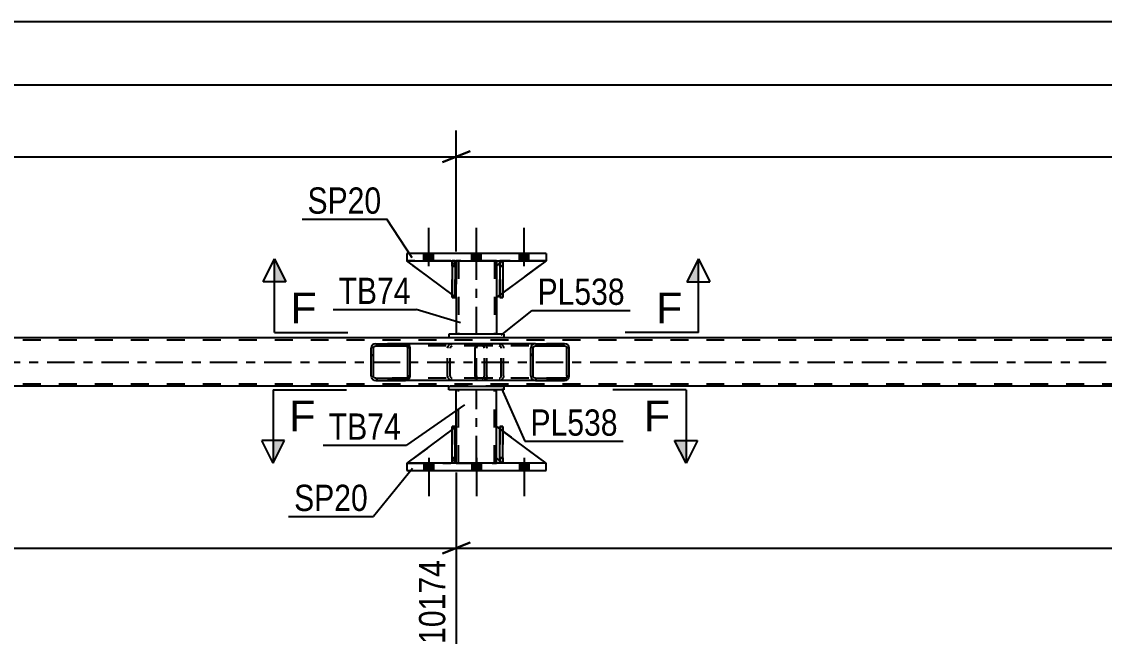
# Model space of a CAD drawing. Header units: millimetres. Extents: x 0 to 841, y 0 to 594.
# Drawn here: x 447.2 to 565.2, y 216.7 to 285.1 of the extents above; entities that cross this region are included whole.
import ezdxf

# ---------------------------------------------------------------- set-up
doc = ezdxf.new("R2010")
doc.units = ezdxf.units.MM
doc.linetypes.add('DXK_LINE_DOT2', pattern=[3.9198, 1.9599, -1.9599])
doc.linetypes.add('DXK_LINE_DOT3', pattern=[5.9187, 2.979, -0.9799, 0.9799, -0.9799])
doc.styles.add('Arial', font='ARIAL.TTF', dxfattribs={"height": 0.2})
doc.styles.add('Arial Narrow', font='ARIALN.TTF', dxfattribs={"height": 0.2})

# ---------------------------------------------------------------- blocks, each defined once
blk = doc.blocks.new('Part-814748436-2548 - 2466')
at = {"color": 7, "linetype": 'DXK_LINE_DOT2'}
for p, q in [((762.85, 250.4), (100.73, 250.4)), ((499.73, 250.64), (493.73, 250.64)), ((762.85, 245.6), (100.73, 245.6)), ((499.73, 245.36), (493.73, 245.36))]:
    blk.add_line(p, q, dxfattribs=at)
at = {"color": 2, "linetype": 'Continuous'}
for p, q in [((493.73, 250.64), (244.33, 250.64)), ((664, 250.64), (499.73, 250.64)), ((493.73, 245.36), (244.33, 245.36)), ((664, 245.36), (499.73, 245.36))]:
    blk.add_line(p, q, dxfattribs=at)
at = {"color": 7, "linetype": 'DXK_LINE_DOT3'}
blk.add_line((100.73, 248), (762.85, 248), dxfattribs=at)
blk = doc.blocks.new('Bolt-814748436-2501 - 2466')
at = {"linetype": 'Continuous'}
for points in [[(491.01, 259.04), (492.05, 259.04), (492.05, 259.84), (491.01, 259.84)], [(491.01, 259.04), (492.05, 259.04), (492.05, 259.84), (491.01, 259.84)], [(491.01, 259.04), (492.05, 259.04), (492.05, 259.84), (491.01, 259.84)], [(496.21, 259.04), (497.25, 259.04), (497.25, 259.84), (496.21, 259.84)], [(496.21, 259.04), (497.25, 259.04), (497.25, 259.84), (496.21, 259.84)], [(501.41, 259.04), (502.45, 259.04), (502.45, 259.84), (501.41, 259.84)], [(501.41, 259.04), (502.45, 259.04), (502.45, 259.84), (501.41, 259.84)], [(501.41, 259.04), (502.45, 259.04), (502.45, 259.84), (501.41, 259.84)]]:
    blk.add_hatch(color=1, dxfattribs=at).paths.add_polyline_path(points)
at = {"color": 1, "linetype": 'Continuous'}
for p, q in [((491.53, 258.44), (491.53, 262.64)), ((491.53, 258.44), (491.53, 262.64)), ((491.53, 258.44), (491.53, 262.64)), ((496.73, 258.44), (496.73, 262.64)), ((496.73, 258.44), (496.73, 262.64)), ((501.93, 258.44), (501.93, 262.64)), ((501.93, 258.44), (501.93, 262.64)), ((501.93, 258.44), (501.93, 262.64)), ((491.01, 259.04), (491.01, 259.84)), ((491.01, 259.04), (491.01, 259.84)), ((491.01, 259.04), (491.01, 259.84)), ((492.05, 259.04), (492.05, 259.84)), ((492.05, 259.04), (492.05, 259.84)), ((492.05, 259.04), (492.05, 259.84)), ((496.21, 259.04), (496.21, 259.84)), ((496.21, 259.04), (496.21, 259.84)), ((497.25, 259.04), (497.25, 259.84)), ((497.25, 259.04), (497.25, 259.84)), ((501.41, 259.04), (501.41, 259.84)), ((501.41, 259.04), (501.41, 259.84)), ((501.41, 259.04), (501.41, 259.84)), ((502.45, 259.04), (502.45, 259.84)), ((502.45, 259.04), (502.45, 259.84)), ((502.45, 259.04), (502.45, 259.84))]:
    blk.add_line(p, q, dxfattribs=at)
blk = doc.blocks.new('Bolt-814748436-2502 - 2466')
at = {"linetype": 'Continuous'}
for points in [[(492.05, 236.96), (491.01, 236.96), (491.01, 236.16), (492.05, 236.16)], [(492.05, 236.96), (491.01, 236.96), (491.01, 236.16), (492.05, 236.16)], [(492.05, 236.96), (491.01, 236.96), (491.01, 236.16), (492.05, 236.16)], [(497.25, 236.96), (496.21, 236.96), (496.21, 236.16), (497.25, 236.16)], [(497.25, 236.96), (496.21, 236.96), (496.21, 236.16), (497.25, 236.16)], [(502.45, 236.96), (501.41, 236.96), (501.41, 236.16), (502.45, 236.16)], [(502.45, 236.96), (501.41, 236.96), (501.41, 236.16), (502.45, 236.16)], [(502.45, 236.96), (501.41, 236.96), (501.41, 236.16), (502.45, 236.16)]]:
    blk.add_hatch(color=1, dxfattribs=at).paths.add_polyline_path(points)
at = {"color": 1, "linetype": 'Continuous'}
for p, q in [((491.53, 237.56), (491.53, 233.36)), ((491.53, 237.56), (491.53, 233.36)), ((491.53, 237.56), (491.53, 233.36)), ((496.73, 237.56), (496.73, 233.36)), ((496.73, 237.56), (496.73, 233.36)), ((501.93, 237.56), (501.93, 233.36)), ((501.93, 237.56), (501.93, 233.36)), ((501.93, 237.56), (501.93, 233.36)), ((491.01, 236.96), (491.01, 236.16)), ((491.01, 236.96), (491.01, 236.16)), ((491.01, 236.96), (491.01, 236.16)), ((492.05, 236.96), (492.05, 236.16)), ((492.05, 236.96), (492.05, 236.16)), ((492.05, 236.96), (492.05, 236.16)), ((496.21, 236.96), (496.21, 236.16)), ((496.21, 236.96), (496.21, 236.16)), ((497.25, 236.96), (497.25, 236.16)), ((497.25, 236.96), (497.25, 236.16)), ((501.41, 236.96), (501.41, 236.16)), ((501.41, 236.96), (501.41, 236.16)), ((501.41, 236.96), (501.41, 236.16)), ((502.45, 236.96), (502.45, 236.16)), ((502.45, 236.96), (502.45, 236.16)), ((502.45, 236.96), (502.45, 236.16))]:
    blk.add_line(p, q, dxfattribs=at)
blk = doc.blocks.new('Part-814748436-2606 - 2466')
at = {"color": 7, "linetype": 'DXK_LINE_DOT2'}
for p, q in [((494.53, 255.04), (489.13, 259.04)), ((489.13, 259.04), (493.93, 259.04)), ((493.93, 259.04), (494.53, 258.44)), ((494.53, 258.44), (493.93, 259.04)), ((494.53, 258.44), (494.53, 255.04)), ((494.53, 258.44), (494.53, 258.44)), ((494.53, 258.44), (494.53, 255.04))]:
    blk.add_line(p, q, dxfattribs=at)
blk = doc.blocks.new('Part-814748436-2532 - 2466')
at = {"linetype": 'Continuous'}
h = blk.add_hatch(dxfattribs=at)
h.set_pattern_fill('', scale=0.7, style=0, pattern_type=0)
h.set_pattern_definition([(45, (489.4605, 249.7046), (-1.57154, 1.57154), [])])
h.paths.add_polyline_path([(489.5, 249.52), (489.46, 249.7), (489.35, 249.86), (489.18, 249.96), (488.99, 250), (485.75, 250), (485.56, 249.96), (485.39, 249.86), (485.28, 249.7), (485.24, 249.52), (485.24, 246.48), (485.28, 246.3), (485.39, 246.14), (485.56, 246.04), (485.75, 246), (488.99, 246), (489.18, 246.04), (489.35, 246.14), (489.46, 246.3), (489.5, 246.48)])
h.paths.add_polyline_path([(489.22, 246.39), (489.17, 246.31), (489.09, 246.26), (488.99, 246.24), (485.75, 246.24), (485.66, 246.26), (485.57, 246.31), (485.52, 246.39), (485.5, 246.48), (485.5, 249.52), (485.52, 249.61), (485.57, 249.69), (485.66, 249.74), (485.75, 249.76), (488.99, 249.76), (489.09, 249.74), (489.17, 249.69), (489.22, 249.61), (489.24, 249.52), (489.24, 246.48)])
at = {"color": 2, "linetype": 'Continuous'}
for p, q in [((485.28, 249.7), (485.24, 249.52)), ((485.24, 246.48), (485.24, 249.52)), ((485.5, 249.52), (485.52, 249.61)), ((485.5, 246.48), (485.5, 249.52)), ((485.52, 249.61), (485.57, 249.69)), ((485.75, 250), (485.56, 249.96)), ((485.57, 249.69), (485.66, 249.74)), ((485.66, 249.74), (485.75, 249.76)), ((485.75, 250), (488.99, 250)), ((485.75, 249.76), (488.99, 249.76)), ((496.86, 250), (488.99, 250)), ((489.18, 249.96), (488.99, 250)), ((488.99, 249.76), (489.09, 249.74)), ((489.09, 249.74), (489.17, 249.69)), ((489.17, 249.69), (489.22, 249.61)), ((489.22, 249.61), (489.24, 249.52)), ((489.24, 246.48), (489.24, 249.52)), ((489.5, 249.52), (489.46, 249.7)), ((489.5, 246.48), (489.5, 249.52)), ((485.24, 246.48), (485.28, 246.3)), ((485.52, 246.39), (485.5, 246.48)), ((485.57, 246.31), (485.52, 246.39)), ((485.56, 246.04), (485.75, 246)), ((485.66, 246.26), (485.57, 246.31)), ((485.75, 246.24), (485.66, 246.26)), ((485.75, 246.24), (488.99, 246.24)), ((485.75, 246), (488.99, 246)), ((489.09, 246.26), (488.99, 246.24)), ((488.99, 246), (489.18, 246.04)), ((496.86, 246), (488.99, 246)), ((489.17, 246.31), (489.09, 246.26)), ((489.22, 246.39), (489.17, 246.31)), ((489.24, 246.48), (489.22, 246.39)), ((489.46, 246.3), (489.5, 246.48))]:
    blk.add_line(p, q, dxfattribs=at)
at = {"color": 7, "linetype": 'DXK_LINE_DOT2'}
for p, q in [((488.99, 250), (485.75, 250)), ((497.34, 249.76), (485.75, 249.76)), ((493.59, 249.52), (493.63, 249.7)), ((493.59, 246.48), (493.59, 249.52)), ((493.87, 249.61), (493.85, 249.52)), ((493.85, 246.48), (493.85, 249.52)), ((493.92, 249.69), (493.87, 249.61)), ((493.91, 249.96), (494.1, 250)), ((493.92, 249.69), (493.94, 249.7)), ((493.94, 249.7), (494, 249.74)), ((494, 249.74), (494.1, 249.76)), ((497.34, 250), (496.86, 250)), ((497.34, 250), (497.53, 249.96)), ((497.44, 249.74), (497.34, 249.76)), ((497.52, 249.69), (497.44, 249.74)), ((497.57, 249.61), (497.52, 249.69)), ((497.59, 249.52), (497.57, 249.61)), ((497.59, 246.48), (497.59, 249.52)), ((497.81, 249.7), (497.85, 249.52)), ((497.85, 246.48), (497.85, 249.52)), ((497.34, 246.24), (485.75, 246.24)), ((488.99, 246), (485.75, 246)), ((493.63, 246.3), (493.59, 246.48)), ((493.85, 246.48), (493.87, 246.39)), ((493.87, 246.39), (493.92, 246.31)), ((494.1, 246), (493.91, 246.04)), ((493.92, 246.31), (493.94, 246.3)), ((493.94, 246.3), (494, 246.26)), ((494, 246.26), (494.1, 246.24)), ((497.34, 246), (496.86, 246)), ((497.34, 246.24), (497.44, 246.26)), ((497.53, 246.04), (497.34, 246)), ((497.44, 246.26), (497.52, 246.31)), ((497.52, 246.31), (497.57, 246.39)), ((497.57, 246.39), (497.59, 246.48)), ((497.85, 246.48), (497.81, 246.3))]:
    blk.add_line(p, q, dxfattribs=at)
at = {"color": 2, "linetype": 'Continuous'}
for centre, start, end in [((485.73, 249.5), 110.7583, 155.68), ((489.01, 249.5), 24.32, 69.2417), ((485.73, 246.5), 204.32, 249.2417), ((489.01, 246.5), 290.7583, 335.68)]:
    blk.add_arc(centre, 0.496, start, end, dxfattribs=at)
at = {"color": 7, "linetype": 'DXK_LINE_DOT2'}
for centre, start, end in [((494.08, 249.5), 110.7583, 155.6801), ((497.36, 249.5), 24.3199, 69.2417), ((494.08, 246.5), 204.3199, 249.2417), ((497.36, 246.5), 290.7583, 335.6801)]:
    blk.add_arc(centre, 0.496, start, end, dxfattribs=at)
blk = doc.blocks.new('Part-814748436-2603 - 2466')
at = {"color": 7, "linetype": 'DXK_LINE_DOT2'}
for p, q in [((499.29, 258.44), (499.29, 259.04)), ((499.29, 259.04), (499.29, 259.04)), ((499.29, 259.04), (499.29, 255.04)), ((499.61, 259.04), (499.29, 259.04)), ((499.29, 255.04), (499.29, 258.44)), ((499.29, 258.44), (499.61, 258.44)), ((499.61, 258.44), (499.61, 259.04)), ((499.61, 255.04), (499.61, 259.04)), ((499.61, 258.44), (499.61, 255.04)), ((499.29, 255.04), (499.61, 255.04))]:
    blk.add_line(p, q, dxfattribs=at)
blk = doc.blocks.new('Part-814748436-2605 - 2466')
at = {"color": 2, "linetype": 'Continuous'}
for p, q in [((499.61, 259.04), (499.29, 259.04)), ((499.29, 259.04), (499.29, 255.04)), ((499.61, 259.04), (499.61, 259.04)), ((499.61, 259.04), (499.61, 255.04)), ((499.61, 255.04), (499.29, 255.04))]:
    blk.add_line(p, q, dxfattribs=at)
at = {"color": 7, "linetype": 'DXK_LINE_DOT2'}
for p, q in [((499.29, 258.44), (499.29, 259.04)), ((499.61, 258.44), (499.29, 258.44)), ((499.29, 258.44), (499.29, 255.04)), ((499.61, 258.44), (499.61, 259.04)), ((499.61, 259.04), (499.61, 259.04)), ((499.61, 255.04), (499.61, 258.44))]:
    blk.add_line(p, q, dxfattribs=at)
blk = doc.blocks.new('Part-814748436-2607 - 2466')
at = {"color": 2, "linetype": 'Continuous'}
for p, q in [((494.09, 255.37), (489.13, 259.04)), ((494.09, 258.89), (493.93, 259.04)), ((494.53, 258.44), (494.41, 258.57)), ((494.53, 258.44), (494.53, 258.44)), ((494.53, 255.04), (494.53, 258.44)), ((494.41, 255.13), (494.53, 255.04)), ((494.53, 255.04), (494.53, 255.04))]:
    blk.add_line(p, q, dxfattribs=at)
at = {"color": 7, "linetype": 'DXK_LINE_DOT2'}
for p, q in [((493.93, 259.04), (489.13, 259.04)), ((493.93, 259.04), (494.53, 258.44)), ((494.41, 258.57), (494.09, 258.89)), ((494.53, 258.44), (494.53, 255.04)), ((494.41, 255.13), (494.09, 255.37))]:
    blk.add_line(p, q, dxfattribs=at)
blk = doc.blocks.new('Part-814748436-2608 - 2466')
at = {"color": 7, "linetype": 'DXK_LINE_DOT2'}
for p, q in [((499.53, 259.04), (498.93, 258.44)), ((498.93, 255.04), (504.33, 259.04)), ((498.93, 258.44), (498.93, 255.04)), ((504.33, 259.04), (499.53, 259.04))]:
    blk.add_line(p, q, dxfattribs=at)
blk = doc.blocks.new('Part-814748436-2627 - 2466')
at = {"color": 7, "linetype": 'DXK_LINE_DOT2'}
for p, q in [((494.09, 258.44), (494.09, 259.04)), ((494.09, 259.04), (494.09, 259.04)), ((494.09, 259.04), (494.09, 255.04)), ((494.41, 259.04), (494.09, 259.04)), ((494.09, 255.04), (494.09, 258.44)), ((494.09, 258.44), (494.41, 258.44)), ((494.41, 258.44), (494.41, 259.04)), ((494.41, 255.04), (494.41, 259.04)), ((494.41, 258.44), (494.41, 255.04)), ((494.09, 255.04), (494.41, 255.04))]:
    blk.add_line(p, q, dxfattribs=at)
blk = doc.blocks.new('Part-814748436-2685 - 2466')
at = {"color": 2, "linetype": 'Continuous'}
for p, q in [((494.41, 259.04), (494.09, 259.04)), ((494.09, 259.04), (494.09, 255.04)), ((494.41, 259.04), (494.41, 259.04)), ((494.41, 259.04), (494.41, 255.04)), ((494.41, 255.04), (494.09, 255.04))]:
    blk.add_line(p, q, dxfattribs=at)
at = {"color": 7, "linetype": 'DXK_LINE_DOT2'}
for p, q in [((494.09, 258.44), (494.09, 259.04)), ((494.41, 258.44), (494.09, 258.44)), ((494.09, 258.44), (494.09, 255.04)), ((494.41, 258.44), (494.41, 259.04)), ((494.41, 259.04), (494.41, 259.04)), ((494.41, 255.04), (494.41, 258.44))]:
    blk.add_line(p, q, dxfattribs=at)
blk = doc.blocks.new('Part-814748436-2690 - 2466')
at = {"color": 2, "linetype": 'Continuous'}
for p, q in [((494.53, 240.96), (494.53, 244.96)), ((498.93, 240.96), (498.93, 244.96)), ((494.53, 236.96), (494.53, 237.56)), ((498.93, 236.96), (498.93, 237.56))]:
    blk.add_line(p, q, dxfattribs=at)
at = {"color": 7, "linetype": 'DXK_LINE_DOT2'}
for p, q in [((498.93, 244.96), (494.53, 244.96)), ((494.77, 236.96), (494.77, 244.96)), ((498.69, 236.96), (498.69, 244.96)), ((494.53, 237.56), (494.53, 240.96)), ((498.93, 237.56), (498.93, 240.96)), ((494.53, 236.96), (498.93, 236.96))]:
    blk.add_line(p, q, dxfattribs=at)
at = {"color": 7, "linetype": 'DXK_LINE_DOT3'}
blk.add_line((496.73, 236.96), (496.73, 244.96), dxfattribs=at)
blk = doc.blocks.new('Part-814748436-2695 - 2466')
at = {"color": 2, "linetype": 'Continuous'}
for p, q in [((493.73, 245.36), (499.73, 245.36)), ((493.73, 244.96), (493.73, 245.36)), ((499.73, 244.96), (493.73, 244.96)), ((499.73, 245.36), (499.73, 244.96))]:
    blk.add_line(p, q, dxfattribs=at)
blk = doc.blocks.new('Part-814748436-2700 - 2466')
at = {"color": 2, "linetype": 'Continuous'}
for p, q in [((499.73, 251.04), (493.73, 251.04)), ((493.73, 251.04), (493.73, 250.64)), ((499.73, 250.64), (493.73, 250.64)), ((499.73, 251.04), (499.73, 250.64))]:
    blk.add_line(p, q, dxfattribs=at)
blk = doc.blocks.new('Part-814748436-2705 - 2466')
at = {"color": 2, "linetype": 'Continuous'}
for p, q in [((494.53, 259.04), (494.53, 258.44)), ((498.93, 259.04), (498.93, 258.44)), ((494.53, 255.04), (494.53, 251.04)), ((498.93, 255.04), (498.93, 251.04))]:
    blk.add_line(p, q, dxfattribs=at)
at = {"color": 7, "linetype": 'DXK_LINE_DOT2'}
for p, q in [((498.93, 259.04), (494.53, 259.04)), ((494.53, 258.44), (494.53, 255.04)), ((494.77, 259.04), (494.77, 251.04)), ((498.69, 259.04), (498.69, 251.04)), ((498.93, 258.44), (498.93, 255.04)), ((498.93, 251.04), (494.53, 251.04))]:
    blk.add_line(p, q, dxfattribs=at)
at = {"color": 7, "linetype": 'DXK_LINE_DOT3'}
blk.add_line((496.73, 251.04), (496.73, 259.04), dxfattribs=at)
blk = doc.blocks.new('Part-814748436-2712 - 2466')
at = {"color": 2, "linetype": 'Continuous'}
for p, q in [((494.09, 236.96), (494.09, 240.96)), ((494.09, 240.96), (494.41, 240.96)), ((494.41, 236.96), (494.41, 240.96)), ((494.09, 236.96), (494.09, 236.96)), ((494.41, 236.96), (494.09, 236.96))]:
    blk.add_line(p, q, dxfattribs=at)
at = {"color": 7, "linetype": 'DXK_LINE_DOT2'}
for p, q in [((494.09, 240.96), (494.09, 237.56)), ((494.41, 237.56), (494.41, 240.96)), ((494.09, 237.56), (494.09, 236.96)), ((494.09, 237.56), (494.41, 237.56)), ((494.41, 236.96), (494.41, 237.56)), ((494.41, 236.96), (494.41, 236.96))]:
    blk.add_line(p, q, dxfattribs=at)
blk = doc.blocks.new('Part-814748436-2714 - 2466')
at = {"color": 7, "linetype": 'DXK_LINE_DOT2'}
for p, q in [((494.41, 240.96), (494.09, 240.96)), ((494.09, 237.56), (494.09, 240.96)), ((494.09, 236.96), (494.09, 240.96)), ((494.41, 240.96), (494.41, 237.56)), ((494.41, 236.96), (494.41, 240.96)), ((494.41, 237.56), (494.09, 237.56)), ((494.09, 236.96), (494.09, 237.56)), ((494.41, 237.56), (494.41, 236.96)), ((494.41, 236.96), (494.09, 236.96)), ((494.41, 236.96), (494.41, 236.96))]:
    blk.add_line(p, q, dxfattribs=at)
blk = doc.blocks.new('Part-814748436-2731 - 2466')
at = {"color": 2, "linetype": 'Continuous'}
for p, q in [((504.33, 259.84), (489.13, 259.84)), ((489.13, 259.84), (489.13, 259.04)), ((504.33, 259.84), (504.33, 259.04)), ((489.13, 259.04), (504.33, 259.04))]:
    blk.add_line(p, q, dxfattribs=at)
blk = doc.blocks.new('Part-814748436-2736 - 2466')
at = {"color": 2, "linetype": 'Continuous'}
for p, q in [((504.33, 236.96), (489.13, 236.96)), ((489.13, 236.96), (489.13, 236.16)), ((489.13, 236.16), (504.33, 236.16)), ((504.33, 236.16), (504.33, 236.96))]:
    blk.add_line(p, q, dxfattribs=at)
blk = doc.blocks.new('Part-814748436-2737 - 2466')
at = {"color": 2, "linetype": 'Continuous'}
for p, q in [((498.93, 237.56), (498.93, 240.96)), ((499.29, 240.7), (498.93, 240.96)), ((504.33, 236.96), (499.61, 240.46)), ((499.29, 237.21), (498.93, 237.56))]:
    blk.add_line(p, q, dxfattribs=at)
at = {"color": 7, "linetype": 'DXK_LINE_DOT2'}
for p, q in [((499.61, 240.46), (499.29, 240.7)), ((499.53, 236.96), (499.29, 237.21)), ((504.33, 236.96), (499.53, 236.96)), ((504.33, 236.96), (504.33, 236.96)), ((504.33, 236.96), (504.33, 236.96))]:
    blk.add_line(p, q, dxfattribs=at)
blk = doc.blocks.new('Part-814748436-2738 - 2466')
at = {"color": 7, "linetype": 'DXK_LINE_DOT2'}
for p, q in [((498.93, 237.56), (498.93, 240.96)), ((498.93, 240.96), (504.33, 236.96)), ((499.53, 236.96), (498.93, 237.56)), ((504.33, 236.96), (499.53, 236.96))]:
    blk.add_line(p, q, dxfattribs=at)
blk = doc.blocks.new('Part-814748436-2739 - 2466')
at = {"color": 7, "linetype": 'DXK_LINE_DOT2'}
for p, q in [((494.41, 240.87), (494.09, 240.63)), ((494.53, 237.56), (494.53, 240.96)), ((494.53, 237.56), (493.93, 236.96)), ((494.41, 237.43), (494.09, 237.11)), ((489.13, 236.96), (493.93, 236.96))]:
    blk.add_line(p, q, dxfattribs=at)
at = {"color": 2, "linetype": 'Continuous'}
for p, q in [((494.53, 240.96), (494.41, 240.87)), ((494.53, 237.56), (494.53, 240.96)), ((494.09, 240.63), (489.13, 236.96)), ((494.53, 237.56), (494.41, 237.43)), ((494.53, 237.56), (494.53, 237.56)), ((494.09, 237.11), (493.93, 236.96))]:
    blk.add_line(p, q, dxfattribs=at)
blk = doc.blocks.new('Part-814748436-2742 - 2466')
at = {"linetype": 'Continuous'}
h = blk.add_hatch(dxfattribs=at)
h.set_pattern_fill('', scale=0.7, style=0, pattern_type=0)
h.set_pattern_definition([(45, (506.8054, 249.7046), (-1.57154, 1.57154), [])])
h.paths.add_polyline_path([(506.84, 249.52), (506.81, 249.7), (506.7, 249.86), (506.53, 249.96), (506.34, 250), (503.16, 250), (502.96, 249.96), (502.8, 249.86), (502.69, 249.7), (502.65, 249.52), (502.65, 246.48), (502.69, 246.3), (502.8, 246.14), (502.96, 246.04), (503.16, 246), (506.34, 246), (506.53, 246.04), (506.7, 246.14), (506.81, 246.3), (506.84, 246.48)])
h.paths.add_polyline_path([(506.57, 246.39), (506.52, 246.31), (506.44, 246.26), (506.34, 246.24), (503.16, 246.24), (503.06, 246.26), (502.98, 246.31), (502.92, 246.39), (502.91, 246.48), (502.91, 249.52), (502.92, 249.61), (502.98, 249.69), (503.06, 249.74), (503.16, 249.76), (506.34, 249.76), (506.44, 249.74), (506.52, 249.69), (506.57, 249.61), (506.59, 249.52), (506.59, 246.48)])
at = {"color": 2, "linetype": 'Continuous'}
for p, q in [((496.59, 249.52), (496.61, 249.7)), ((496.59, 246.48), (496.59, 249.52)), ((496.61, 249.7), (496.66, 249.86)), ((496.66, 249.86), (496.75, 249.96)), ((496.75, 249.96), (496.86, 250)), ((503.16, 250), (496.86, 250)), ((502.69, 249.7), (502.65, 249.52)), ((502.65, 246.48), (502.65, 249.52)), ((502.91, 249.52), (502.92, 249.61)), ((502.91, 246.48), (502.91, 249.52)), ((502.92, 249.61), (502.98, 249.69)), ((503.16, 250), (502.96, 249.96)), ((502.98, 249.69), (503.06, 249.74)), ((503.06, 249.74), (503.16, 249.76)), ((503.16, 250), (506.34, 250)), ((503.16, 249.76), (506.34, 249.76)), ((506.53, 249.96), (506.34, 250)), ((506.34, 249.76), (506.44, 249.74)), ((506.44, 249.74), (506.52, 249.69)), ((506.52, 249.69), (506.57, 249.61)), ((506.57, 249.61), (506.59, 249.52)), ((506.59, 246.48), (506.59, 249.52)), ((506.84, 249.52), (506.81, 249.7)), ((506.84, 246.48), (506.84, 249.52)), ((496.61, 246.3), (496.59, 246.48)), ((496.66, 246.14), (496.61, 246.3)), ((496.75, 246.04), (496.66, 246.14)), ((496.86, 246), (496.75, 246.04)), ((503.16, 246), (496.86, 246)), ((502.65, 246.48), (502.69, 246.3)), ((502.92, 246.39), (502.91, 246.48)), ((502.98, 246.31), (502.92, 246.39)), ((502.96, 246.04), (503.16, 246)), ((503.06, 246.26), (502.98, 246.31)), ((503.16, 246.24), (503.06, 246.26)), ((503.16, 246.24), (506.34, 246.24)), ((503.16, 246), (506.34, 246)), ((506.44, 246.26), (506.34, 246.24)), ((506.34, 246), (506.53, 246.04)), ((506.52, 246.31), (506.44, 246.26)), ((506.57, 246.39), (506.52, 246.31)), ((506.59, 246.48), (506.57, 246.39)), ((506.81, 246.3), (506.84, 246.48))]:
    blk.add_line(p, q, dxfattribs=at)
at = {"color": 7, "linetype": 'DXK_LINE_DOT2'}
for p, q in [((496.73, 249.61), (496.72, 249.52)), ((496.72, 246.48), (496.72, 249.52)), ((496.76, 249.69), (496.73, 249.61)), ((496.8, 249.74), (496.76, 249.69)), ((496.86, 249.76), (496.8, 249.74)), ((506.34, 249.76), (496.86, 249.76)), ((497.85, 249.76), (497.85, 250)), ((499.19, 250), (499.38, 249.96)), ((499.29, 249.74), (499.19, 249.76)), ((499.37, 249.69), (499.29, 249.74)), ((499.42, 249.61), (499.37, 249.69)), ((499.44, 249.52), (499.42, 249.61)), ((499.44, 246.48), (499.44, 249.52)), ((499.66, 249.7), (499.69, 249.52)), ((499.69, 246.48), (499.69, 249.52)), ((506.34, 250), (503.16, 250)), ((496.72, 246.48), (496.73, 246.39)), ((496.73, 246.39), (496.76, 246.31)), ((496.76, 246.31), (496.8, 246.26)), ((496.8, 246.26), (496.86, 246.24)), ((506.34, 246.24), (496.86, 246.24)), ((497.85, 246), (497.85, 246.24)), ((499.19, 246.24), (499.29, 246.26)), ((499.38, 246.04), (499.19, 246)), ((499.29, 246.26), (499.37, 246.31)), ((499.37, 246.31), (499.42, 246.39)), ((499.42, 246.39), (499.44, 246.48)), ((499.69, 246.48), (499.66, 246.3)), ((506.34, 246), (503.16, 246))]:
    blk.add_line(p, q, dxfattribs=at)
for centre, start, end in [((499.21, 249.51), 23.8494, 68.8059), ((499.21, 246.5), 291.1941, 336.1506)]:
    blk.add_arc(centre, 0.492, start, end, dxfattribs=at)
at = {"color": 2, "linetype": 'Continuous'}
for centre, start, end in [((503.14, 249.51), 111.1941, 156.1506), ((506.36, 249.51), 23.8494, 68.8059), ((503.14, 246.5), 203.8494, 248.8059), ((506.36, 246.5), 291.1941, 336.1506)]:
    blk.add_arc(centre, 0.492, start, end, dxfattribs=at)
blk = doc.blocks.new('Part-814748436-2746 - 2466')
at = {"color": 7, "linetype": 'DXK_LINE_DOT2'}
for p, q in [((494.53, 240.96), (489.13, 236.96)), ((494.53, 237.56), (494.53, 240.96)), ((494.53, 240.96), (494.53, 237.56)), ((493.93, 236.96), (494.53, 237.56)), ((494.53, 237.56), (493.93, 236.96)), ((494.53, 237.56), (494.53, 237.56)), ((489.13, 236.96), (493.93, 236.96))]:
    blk.add_line(p, q, dxfattribs=at)
blk = doc.blocks.new('Part-814748436-2747 - 2466')
at = {"color": 2, "linetype": 'Continuous'}
for p, q in [((499.29, 236.96), (499.29, 240.96)), ((499.29, 240.96), (499.61, 240.96)), ((499.61, 236.96), (499.61, 240.96)), ((499.29, 236.96), (499.29, 236.96)), ((499.61, 236.96), (499.29, 236.96))]:
    blk.add_line(p, q, dxfattribs=at)
at = {"color": 7, "linetype": 'DXK_LINE_DOT2'}
for p, q in [((499.29, 240.96), (499.29, 237.56)), ((499.61, 237.56), (499.61, 240.96)), ((499.29, 237.56), (499.29, 236.96)), ((499.29, 237.56), (499.61, 237.56)), ((499.61, 236.96), (499.61, 237.56)), ((499.61, 236.96), (499.61, 236.96))]:
    blk.add_line(p, q, dxfattribs=at)
blk = doc.blocks.new('Part-814748436-2749 - 2466')
at = {"color": 7, "linetype": 'DXK_LINE_DOT2'}
for p, q in [((499.61, 240.96), (499.29, 240.96)), ((499.29, 237.56), (499.29, 240.96)), ((499.29, 236.96), (499.29, 240.96)), ((499.61, 240.96), (499.61, 237.56)), ((499.61, 236.96), (499.61, 240.96)), ((499.61, 237.56), (499.29, 237.56)), ((499.29, 236.96), (499.29, 237.56)), ((499.61, 237.56), (499.61, 236.96)), ((499.61, 236.96), (499.29, 236.96)), ((499.61, 236.96), (499.61, 236.96))]:
    blk.add_line(p, q, dxfattribs=at)
blk = doc.blocks.new('Part-814748436-2751 - 2466')
at = {"color": 2, "linetype": 'Continuous'}
for p, q in [((499.29, 258.79), (498.93, 258.44)), ((498.93, 258.44), (498.93, 255.04)), ((504.33, 259.04), (499.61, 255.54)), ((499.29, 255.3), (498.93, 255.04))]:
    blk.add_line(p, q, dxfattribs=at)
at = {"color": 7, "linetype": 'DXK_LINE_DOT2'}
for p, q in [((499.53, 259.04), (499.29, 258.79)), ((504.33, 259.04), (499.53, 259.04)), ((499.61, 255.54), (499.29, 255.3))]:
    blk.add_line(p, q, dxfattribs=at)
blk = doc.blocks.new('StraightDimension-814748436-8624 - 2466')
at = {"color": 7, "linetype": 'Continuous'}
blk.add_line((90.51, 278.24), (773.07, 278.24), dxfattribs=at)
blk = doc.blocks.new('StraightDimension-814748436-2802 - 2466')
at = {"color": 7, "linetype": 'Continuous'}
for p, q in [((494.53, 235.96), (494.53, 217.27)), ((493.03, 227.11), (496.03, 228.31)), ((239.13, 227.71), (494.53, 227.71))]:
    blk.add_line(p, q, dxfattribs=at)
at = {"color": 0, "linetype": 'Continuous'}
blk.add_wipeout([(493.93, 227.01), (489.73, 227.01), (489.73, 216.67), (493.93, 216.67)], dxfattribs=at)
at = {"color": 3, "linetype": 'Continuous', "style": 'Arial Narrow'}
blk.add_text('10174', height=2.863, rotation=90.0002, dxfattribs=at).set_placement((493.33, 217.27))
blk = doc.blocks.new('StraightDimension-814748436-2808 - 2466')
at = {"color": 7, "linetype": 'Continuous'}
for p, q in [((494.53, 235.96), (494.53, 217.27)), ((664.8, 235.96), (664.8, 217.27)), ((496.03, 228.31), (493.03, 227.11)), ((663.3, 227.11), (666.3, 228.31)), ((494.53, 227.71), (664.8, 227.71))]:
    blk.add_line(p, q, dxfattribs=at)
at = {"color": 0}
blk.add_wipeout([(583.92, 228.46), (583.92, 232.66), (575.41, 232.66), (575.41, 228.46)], dxfattribs=at)
at = {"color": 3, "style": 'Arial Narrow'}
blk.add_text('4257', height=2.863, dxfattribs=at).set_placement((576.01, 229.06))
at = {"color": 0, "linetype": 'Continuous'}
blk.add_wipeout([(664.2, 227.01), (660, 227.01), (660, 216.67), (664.2, 216.67)], dxfattribs=at)
at = {"color": 3, "linetype": 'Continuous', "style": 'Arial Narrow'}
blk.add_text('14430', height=2.863, rotation=90.0002, dxfattribs=at).set_placement((663.6, 217.27))
blk = doc.blocks.new('StraightDimension-814748436-2827 - 2466')
at = {"color": 7, "linetype": 'Continuous'}
for p, q in [((494.53, 260.04), (494.53, 273.24)), ((239.13, 270.39), (494.53, 270.39)), ((493.03, 269.79), (496.03, 270.99))]:
    blk.add_line(p, q, dxfattribs=at)
blk = doc.blocks.new('StraightDimension-814748436-2833 - 2466')
at = {"color": 7, "linetype": 'Continuous'}
for p, q in [((494.53, 260.04), (494.53, 273.24)), ((664.8, 260.04), (664.8, 273.24)), ((496.03, 270.99), (493.03, 269.79)), ((494.53, 270.39), (664.8, 270.39)), ((663.3, 269.79), (666.3, 270.99))]:
    blk.add_line(p, q, dxfattribs=at)
at = {"color": 0}
blk.add_wipeout([(583.92, 271.14), (583.92, 275.34), (575.41, 275.34), (575.41, 271.14)], dxfattribs=at)
at = {"color": 3, "style": 'Arial Narrow'}
blk.add_text('4257', height=2.863, dxfattribs=at).set_placement((576.01, 271.74))
blk = doc.blocks.new('StraightDimension-814748436-2917 - 2466')
at = {"color": 7, "linetype": 'Continuous'}
blk.add_line((89.87, 285.12), (773.71, 285.12), dxfattribs=at)
blk = doc.blocks.new('Mark-814748436-2686 - 2466')
at = {"color": 30, "linetype": 'Continuous'}
for p in [(495.42, 243.35), (480.04, 238.93)]:
    blk.add_line(p, (489.1, 238.93), dxfattribs=at)
at = {"color": 0}
blk.add_wipeout([(488.5, 239.53), (488.5, 242.53), (480.64, 242.53), (480.64, 239.53)], dxfattribs=at)
blk.add_wipeout([(488.5, 239.53), (488.5, 242.53), (480.64, 242.53), (480.64, 239.53)], dxfattribs=at)
at = {"color": 3, "style": 'Arial Narrow'}
blk.add_text('TB74', height=2.863, dxfattribs=at).set_placement((480.64, 239.53))
blk = doc.blocks.new('Mark-814748436-2691 - 2466')
at = {"color": 30, "linetype": 'Continuous'}
for p, q in [((499.46, 245.12), (502.02, 239.37)), ((502.02, 239.37), (512.72, 239.37))]:
    blk.add_line(p, q, dxfattribs=at)
at = {"color": 0}
blk.add_wipeout([(512.12, 239.97), (512.12, 242.97), (502.62, 242.97), (502.62, 239.97)], dxfattribs=at)
blk.add_wipeout([(512.12, 239.97), (512.12, 242.97), (502.62, 242.97), (502.62, 239.97)], dxfattribs=at)
at = {"color": 3, "style": 'Arial Narrow'}
blk.add_text('PL538', height=2.863, dxfattribs=at).set_placement((502.62, 239.97))
blk = doc.blocks.new('Mark-814748436-2696 - 2466')
at = {"color": 30, "linetype": 'Continuous'}
for p, q in [((499.42, 250.95), (502.79, 253.64)), ((502.79, 253.64), (513.49, 253.64))]:
    blk.add_line(p, q, dxfattribs=at)
at = {"color": 0}
blk.add_wipeout([(512.89, 254.24), (512.89, 257.24), (503.39, 257.24), (503.39, 254.24)], dxfattribs=at)
blk.add_wipeout([(512.89, 254.24), (512.89, 257.24), (503.39, 257.24), (503.39, 254.24)], dxfattribs=at)
at = {"color": 3, "style": 'Arial Narrow'}
blk.add_text('PL538', height=2.863, dxfattribs=at).set_placement((503.39, 254.24))
blk = doc.blocks.new('Mark-814748436-2701 - 2466')
at = {"color": 30, "linetype": 'Continuous'}
for p in [(481.1, 253.73), (494.99, 252.29)]:
    blk.add_line(p, (490.15, 253.73), dxfattribs=at)
at = {"color": 0}
blk.add_wipeout([(489.55, 254.33), (489.55, 257.33), (481.7, 257.33), (481.7, 254.33)], dxfattribs=at)
blk.add_wipeout([(489.55, 254.33), (489.55, 257.33), (481.7, 257.33), (481.7, 254.33)], dxfattribs=at)
at = {"color": 3, "style": 'Arial Narrow'}
blk.add_text('TB74', height=2.863, dxfattribs=at).set_placement((481.7, 254.33))
blk = doc.blocks.new('Mark-814748436-2727 - 2466')
at = {"color": 30, "linetype": 'Continuous'}
for p in [(477.72, 263.58), (489.71, 259.37)]:
    blk.add_line(p, (486.96, 263.58), dxfattribs=at)
at = {"color": 0}
blk.add_wipeout([(486.36, 264.18), (486.36, 267.18), (478.32, 267.18), (478.32, 264.18)], dxfattribs=at)
blk.add_wipeout([(486.36, 264.18), (486.36, 267.18), (478.32, 267.18), (478.32, 264.18)], dxfattribs=at)
at = {"color": 3, "style": 'Arial Narrow'}
blk.add_text('SP20', height=2.863, dxfattribs=at).set_placement((478.32, 264.18))
blk = doc.blocks.new('Mark-814748436-2732 - 2466')
at = {"color": 30, "linetype": 'Continuous'}
for p in [(489.77, 236.4), (476.26, 231.16)]:
    blk.add_line(p, (485.5, 231.16), dxfattribs=at)
at = {"color": 0}
blk.add_wipeout([(484.9, 231.76), (484.9, 234.76), (476.86, 234.76), (476.86, 231.76)], dxfattribs=at)
blk.add_wipeout([(484.9, 231.76), (484.9, 234.76), (476.86, 234.76), (476.86, 231.76)], dxfattribs=at)
at = {"color": 3, "style": 'Arial Narrow'}
blk.add_text('SP20', height=2.863, dxfattribs=at).set_placement((476.86, 231.76))
blk = doc.blocks.new('SectionMark-814748436-2965 - 2466')
at = {"linetype": 'Continuous'}
for points in [[(474.58, 239.46), (475.83, 239.46), (474.58, 236.96)], [(518.33, 239.46), (519.58, 239.46), (519.58, 236.96)]]:
    blk.add_hatch(color=6, dxfattribs=at).paths.add_polyline_path(points)
at = {"color": 6, "linetype": 'Continuous'}
for p, q in [((474.58, 244.96), (482.58, 244.96)), ((474.58, 244.96), (474.58, 236.96)), ((519.58, 244.96), (511.58, 244.96)), ((519.58, 244.96), (519.58, 236.96)), ((474.58, 236.96), (473.33, 239.46)), ((475.83, 239.46), (473.33, 239.46)), ((474.58, 236.96), (475.83, 239.46)), ((518.33, 239.46), (520.83, 239.46)), ((519.58, 236.96), (518.33, 239.46)), ((520.83, 239.46), (519.58, 236.96))]:
    blk.add_line(p, q, dxfattribs=at)
at = {"color": 0, "linetype": 'Continuous'}
for points in [[(479.18, 240.46), (479.18, 243.96), (476.33, 243.96), (476.33, 240.46)], [(517.83, 240.46), (517.83, 243.96), (514.98, 243.96), (514.98, 240.46)]]:
    blk.add_wipeout(points, dxfattribs=at)
at = {"color": 3, "linetype": 'Continuous', "style": 'Arial'}
for p in [(476.33, 240.46), (514.98, 240.46)]:
    blk.add_text('F', height=3.34, dxfattribs=at).set_placement(p)
blk = doc.blocks.new('SectionMark-814748436-2967 - 2466')
at = {"linetype": 'Continuous'}
for points in [[(475.97, 256.74), (474.72, 256.74), (474.72, 259.24)], [(520.92, 256.74), (519.67, 256.74), (520.92, 259.24)]]:
    blk.add_hatch(color=6, dxfattribs=at).paths.add_polyline_path(points)
at = {"color": 6, "linetype": 'Continuous'}
for p, q in [((473.47, 256.74), (474.72, 259.24)), ((474.72, 251.24), (474.72, 259.24)), ((474.72, 259.24), (475.97, 256.74)), ((520.92, 259.24), (519.67, 256.74)), ((520.92, 251.24), (520.92, 259.24)), ((520.92, 259.24), (522.17, 256.74)), ((475.97, 256.74), (473.47, 256.74)), ((519.67, 256.74), (522.17, 256.74)), ((474.72, 251.24), (482.72, 251.24)), ((520.92, 251.24), (512.92, 251.24))]:
    blk.add_line(p, q, dxfattribs=at)
at = {"color": 0, "linetype": 'Continuous'}
for points in [[(479.32, 252.24), (479.32, 255.74), (476.47, 255.74), (476.47, 252.24)], [(519.17, 252.24), (519.17, 255.74), (516.32, 255.74), (516.32, 252.24)]]:
    blk.add_wipeout(points, dxfattribs=at)
at = {"color": 3, "linetype": 'Continuous', "style": 'Arial'}
for p in [(476.47, 252.24), (516.32, 252.24)]:
    blk.add_text('F', height=3.34, dxfattribs=at).set_placement(p)

msp = doc.modelspace()

# ---------------------------------------------------------------- block references
for name in ['Bolt-814748436-2501 - 2466', 'Part-814748436-2731 - 2466', 'Part-814748436-2606 - 2466', 'Part-814748436-2607 - 2466', 'Part-814748436-2627 - 2466', 'Part-814748436-2685 - 2466', 'Part-814748436-2705 - 2466', 'Part-814748436-2608 - 2466', 'Part-814748436-2751 - 2466', 'Part-814748436-2603 - 2466', 'Part-814748436-2605 - 2466', 'Part-814748436-2548 - 2466', 'Part-814748436-2700 - 2466', 'Part-814748436-2532 - 2466', 'Part-814748436-2742 - 2466', 'Part-814748436-2695 - 2466', 'Part-814748436-2690 - 2466', 'Part-814748436-2739 - 2466', 'Part-814748436-2746 - 2466', 'Part-814748436-2712 - 2466', 'Part-814748436-2714 - 2466', 'Part-814748436-2737 - 2466', 'Part-814748436-2738 - 2466', 'Part-814748436-2747 - 2466', 'Part-814748436-2749 - 2466', 'Bolt-814748436-2502 - 2466', 'Part-814748436-2736 - 2466']:
    msp.add_blockref(name, (0, 0))

# ---------------------------------------------------------------- next in the draw order: block references
for name in ['StraightDimension-814748436-8624 - 2466', 'Mark-814748436-2691 - 2466', 'Mark-814748436-2686 - 2466', 'StraightDimension-814748436-2802 - 2466']:
    msp.add_blockref(name, (0, 0))

# ---------------------------------------------------------------- next in the draw order: block references
for name in ['StraightDimension-814748436-2827 - 2466', 'Mark-814748436-2732 - 2466', 'StraightDimension-814748436-2808 - 2466']:
    msp.add_blockref(name, (0, 0))

# ---------------------------------------------------------------- next in the draw order: block references
for name in ['StraightDimension-814748436-2833 - 2466', 'SectionMark-814748436-2965 - 2466']:
    msp.add_blockref(name, (0, 0))

# ---------------------------------------------------------------- next in the draw order: block references
msp.add_blockref('StraightDimension-814748436-2917 - 2466', (0, 0))

# ---------------------------------------------------------------- next in the draw order: block references
for name in ['Mark-814748436-2727 - 2466', 'Mark-814748436-2701 - 2466', 'Mark-814748436-2696 - 2466']:
    msp.add_blockref(name, (0, 0))

# ---------------------------------------------------------------- next in the draw order: block references
msp.add_blockref('SectionMark-814748436-2967 - 2466', (0, 0))

doc.saveas('drawing.dxf')
